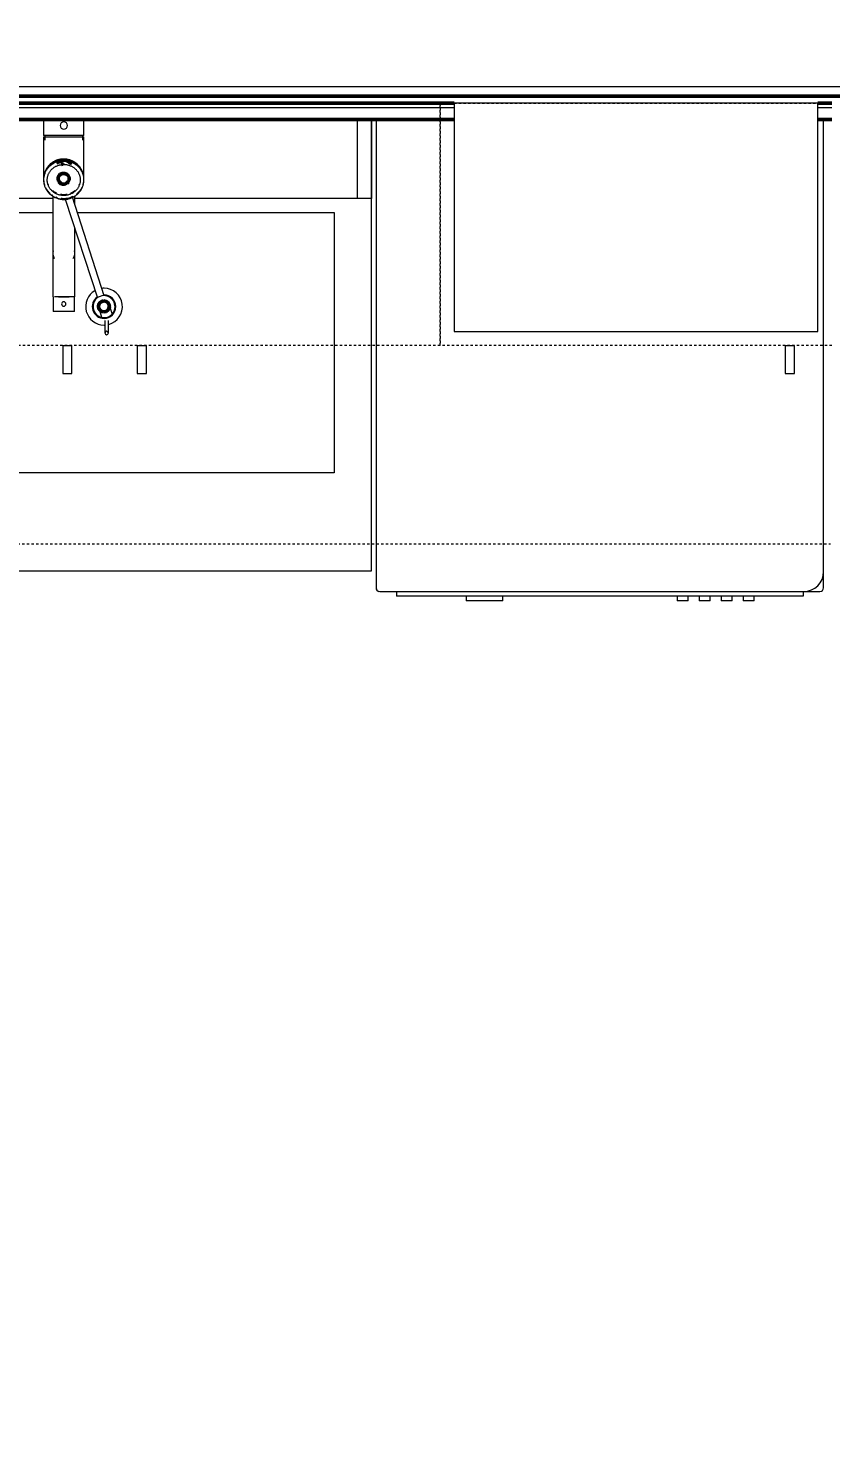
# Model space of a CAD drawing. Header units: inches. Extents: x -4266 to -1814, y 9706 to 12441.
# Drawn here: x -3808.1 to -3765.1, y 10474.6 to 10550.8 of the extents above; entities that cross this region are included whole.
import ezdxf

# ---------------------------------------------------------------- set-up
doc = ezdxf.new("R2010")
doc.units = ezdxf.units.IN
doc.header["$MEASUREMENT"] = 0
doc.linetypes.add('Dash', pattern=[0.25, 0.125, -0.125])
for name, color, linetype, lineweight in [('A-ANNO-DIMS', 211, 'Continuous', 9), ('A-ANNO-DIMS-96', 211, 'Continuous', 9), ('A-GENM-2', 7, 'Continuous', 9), ('A-GENM-3', 250, 'Continuous', 50), ('A-WALL', 113, 'Continuous', 13), ('A-WALL-3', 250, 'Continuous', 50), ('I-WALL-3', 2, 'Continuous', 50), ('P-SANR-FIXT-2', 7, 'Continuous', 9), ('Q-CASE-2', 7, 'Continuous', 9), ('Q-CASE-4', 7, 'Dash', 9), ('Q-CASE-HDLN-1', 7, 'Dash', 9), ('Q-SPCQ-2', 7, 'Continuous', 9)]:
    doc.layers.add(name, color=color, linetype=linetype, lineweight=lineweight)
doc.styles.add('Century Gothic', font='ufonts.com_century-gothic.ttf', dxfattribs={"height": 9})
doc.dimstyles.new('OD__1_16__Tol__', dxfattribs={"dimscale": 12, "dimtxt": 9.397514, "dimasz": 1, "dimexe": 0.75, "dimexo": 0.5, "dimgap": 0.125, "dimtad": 1, "dimdec": 4, "dimrnd": 0.0625, "dimzin": 3, "dimdsep": 46, "dimlunit": 4, "dimtxsty": 'Century Gothic', "dimblk1": 'OBLIQUE', "dimblk2": 'OBLIQUE', "dimsah": 1, "dimcen": 0.09, "dimdle": 0.75, "dimazin": 0, "dimtfac": 1, "dimtdec": 4, "dimtix": 1, "dimtmove": 0, "dimatfit": 3, "dimfxl": 1, "dimtvp": 1, "dimtfill": 1, "dimfrac": 2, "dimtolj": 1, "dimtzin": 0, "dimarcsym": 2})

# ---------------------------------------------------------------- blocks, each defined once
blk = doc.blocks.new('DIMBLOCK6-FLOOR PLAN - 1ST FLOOR')
at = {"layer": 'A-ANNO-DIMS-96'}
for p, q in [((-3829.324, 11540.989), (-3829.324, 10271.308)), ((-3829.324, 10280.308), (-3829.324, 11540.989)), ((-3338.724, 10282.793), (-3338.724, 10271.308)), ((-3338.724, 10280.308), (-3338.724, 10282.793)), ((-3838.324, 10280.308), (-3338.724, 10280.308))]:
    blk.add_line(p, q, dxfattribs=at)
at = {"layer": 'A-ANNO-DIMS-96', "lineweight": 50}
for p, q in [((-3829.324, 10280.308), (-3823.324, 10286.308)), ((-3338.724, 10280.308), (-3332.724, 10286.308)), ((-3829.324, 10280.308), (-3835.324, 10274.308)), ((-3338.724, 10280.308), (-3344.724, 10274.308))]:
    blk.add_line(p, q, dxfattribs=at)
at = {"layer": 'A-ANNO-DIMS-96', "color": 0, "char_height": 9, "attachment_point": 1, "line_spacing_factor": 0.984502, "style": 'Century Gothic', "bg_fill": 3, "box_fill_scale": 1.25, "bg_fill_color": 256, "bg_fill_true_color": 13158600, "bg_fill_transparency": 0}
for s, insert, width in [('40\' - 10 5/8"', (-3618.258, 10293.343), 82.16113), ('490.6', (-3599.761, 10275.576), 37.76906)]:
    blk.add_mtext(s, dxfattribs=dict(at, insert=insert, width=width))
blk = doc.blocks.new('_Oblique')
at = {"color": 0, "linetype": 'ByBlock', "lineweight": -2}
blk.add_line((-0.5, -0.5), (0.5, 0.5), dxfattribs=at)

msp = doc.modelspace()

# ---------------------------------------------------------------- linework, layer by layer
at = {"layer": 'A-WALL'}
for p, q in [((-3486.67374, 10547.6894), (-3822.72374, 10547.6894)), ((-3486.67374, 10547.1894), (-3822.72374, 10547.1894)), ((-3785.28968, 10546.5644), (-3822.72374, 10546.5644)), ((-3765.03968, 10546.5644), (-3765.78968, 10546.5644))]:
    msp.add_line(p, q, dxfattribs=at)
at = {"layer": 'I-WALL-3'}
for p, q in [((-3822.72374, 10545.9394), (-3785.28968, 10545.9394)), ((-3765.78968, 10545.9394), (-3765.03968, 10545.9394))]:
    msp.add_line(p, q, dxfattribs=at)

# ---------------------------------------------------------------- next in the draw order: dimensions: what is measured, and where the dimension line sits
at = {"layer": 'A-ANNO-DIMS'}
dim = msp.add_linear_dim(base=(-3338.72374, 10280.30762), p1=(-3829.32374, 11546.9894), p2=(-3338.72374, 10288.7929), dimstyle='OD__1_16__Tol__', override={"dimpost": '<>\\X', "dimfxl": 1350.461691}, dxfattribs=at)
dim.commit()
dim.dimension.update_dxf_attribs({"geometry": 'DIMBLOCK6-FLOOR PLAN - 1ST FLOOR', "text_midpoint": (-3584.02374, 10280.30762)})

# ---------------------------------------------------------------- next in the draw order: linework, layer by layer
at = {"layer": 'A-GENM-2'}
for p, q in [((-3807.30641, 10545.9394), (-3807.30641, 10545.07366)), ((-3805.14106, 10545.07366), (-3805.14106, 10545.9394)), ((-3805.14106, 10545.07366), (-3807.30641, 10545.07366)), ((-3807.30641, 10544.9955), (-3807.30641, 10542.73172)), ((-3807.30641, 10544.9955), (-3805.14106, 10544.9955)), ((-3807.24736, 10545.07366), (-3807.24736, 10544.83316)), ((-3805.20011, 10544.83316), (-3805.20011, 10545.07366)), ((-3805.14106, 10542.73172), (-3805.14106, 10544.9955)), ((-3806.22374, 10543.56392), (-3806.1881, 10543.56325)), ((-3806.84255, 10541.88728), (-3806.80661, 10541.86449)), ((-3806.81429, 10541.83186), (-3806.81429, 10536.43251)), ((-3806.14266, 10541.65972), (-3804.42226, 10536.36486)), ((-3804.0485, 10536.4886), (-3805.76169, 10541.76125)), ((-3805.63319, 10541.36575), (-3805.63319, 10541.83186)), ((-3805.63319, 10536.43251), (-3805.63319, 10540.09995)), ((-3806.81429, 10538.75692), (-3806.81429, 10537.83979)), ((-3805.63319, 10537.83979), (-3805.63319, 10538.75692)), ((-3806.79417, 10536.43251), (-3806.81429, 10536.43251)), ((-3806.7946, 10536.43251), (-3806.7946, 10535.6451)), ((-3806.64132, 10536.43251), (-3806.72055, 10536.43251)), ((-3806.51901, 10536.43251), (-3806.62869, 10536.43251)), ((-3806.37658, 10536.43251), (-3806.50971, 10536.43251)), ((-3806.50917, 10536.43251), (-3806.37682, 10536.43251)), ((-3805.93776, 10536.43251), (-3806.3716, 10536.43251)), ((-3806.37149, 10536.43251), (-3806.07599, 10536.43251)), ((-3806.07065, 10536.43251), (-3805.9383, 10536.43251)), ((-3805.81878, 10536.43251), (-3805.92846, 10536.43251)), ((-3805.72692, 10536.43251), (-3805.80615, 10536.43251)), ((-3805.63319, 10536.43251), (-3805.7123, 10536.43251)), ((-3805.65287, 10535.6451), (-3805.65287, 10536.43251)), ((-3805.65287, 10535.6451), (-3806.7946, 10535.6451)), ((-3804.18059, 10535.32111), (-3804.31398, 10535.74374)), ((-3803.81574, 10535.90098), (-3803.76383, 10535.91737)), ((-3803.76383, 10535.91737), (-3803.63155, 10535.49822)), ((-3804.02263, 10535.15313), (-3804.02263, 10534.48799)), ((-3803.82578, 10534.48799), (-3803.82578, 10535.15313))]:
    msp.add_line(p, q, dxfattribs=at)
at = {"layer": 'A-GENM-2', "flags": 128}
for points in [[(-3806.22374, 10543.76077), (-3806.26682, 10543.75996), (-3806.30983, 10543.75751), (-3806.35271, 10543.75345), (-3806.39539, 10543.74776), (-3806.4378, 10543.74046), (-3806.47988, 10543.73157), (-3806.52156, 10543.72108), (-3806.56278, 10543.70903), (-3806.60346, 10543.69542), (-3806.64356, 10543.68028), (-3806.68299, 10543.66363), (-3806.72171, 10543.64549), (-3806.75965, 10543.62589), (-3806.79675, 10543.60487), (-3806.83295, 10543.58244), (-3806.86819, 10543.55865), (-3806.90241, 10543.53354), (-3806.93557, 10543.50713), (-3806.9676, 10543.47948), (-3806.99845, 10543.45062), (-3807.02808, 10543.42059), (-3807.05644, 10543.38945), (-3807.08347, 10543.35725), (-3807.10913, 10543.32402), (-3807.13338, 10543.28983), (-3807.15618, 10543.25474), (-3807.17749, 10543.21878), (-3807.19727, 10543.18203), (-3807.2155, 10543.14454), (-3807.23213, 10543.10637), (-3807.24714, 10543.06758), (-3807.2605, 10543.02825), (-3807.2722, 10542.98842), (-3807.2822, 10542.94817), (-3807.29049, 10542.90756), (-3807.29707, 10542.86666), (-3807.30191, 10542.82553), (-3807.305, 10542.78426), (-3807.30635, 10542.74289), (-3807.30641, 10542.73172)], [(-3806.22374, 10543.71939), (-3806.26682, 10543.71858), (-3806.30983, 10543.71613), (-3806.35271, 10543.71206), (-3806.39539, 10543.70638), (-3806.4378, 10543.69908), (-3806.47988, 10543.69018), (-3806.52156, 10543.6797), (-3806.56278, 10543.66764), (-3806.60346, 10543.65404), (-3806.64356, 10543.6389), (-3806.68299, 10543.62224), (-3806.72171, 10543.60411), (-3806.75965, 10543.58451), (-3806.79675, 10543.56348), (-3806.83295, 10543.54106), (-3806.86819, 10543.51727), (-3806.90241, 10543.49216), (-3806.93557, 10543.46575), (-3806.9676, 10543.4381), (-3806.99845, 10543.40924), (-3807.02808, 10543.37921), (-3807.05644, 10543.34807), (-3807.08347, 10543.31587), (-3807.10913, 10543.28264), (-3807.13338, 10543.24845), (-3807.15618, 10543.21335), (-3807.17749, 10543.1774), (-3807.19727, 10543.14065), (-3807.2155, 10543.10316), (-3807.23213, 10543.06499), (-3807.24714, 10543.0262), (-3807.2605, 10542.98686), (-3807.2722, 10542.94704), (-3807.2822, 10542.90678), (-3807.29049, 10542.86618), (-3807.29707, 10542.82528), (-3807.30191, 10542.78415), (-3807.305, 10542.74287), (-3807.30635, 10542.70151), (-3807.30641, 10542.69034)], [(-3806.22374, 10543.8144), (-3806.26703, 10543.81353), (-3806.31026, 10543.81093), (-3806.35335, 10543.80661), (-3806.39623, 10543.80057), (-3806.43883, 10543.79281), (-3806.48109, 10543.78336), (-3806.52294, 10543.77223), (-3806.56431, 10543.75943), (-3806.60514, 10543.74499), (-3806.64535, 10543.72893), (-3806.68489, 10543.71127), (-3806.72369, 10543.69205), (-3806.7617, 10543.67129), (-3806.79884, 10543.64902), (-3806.83506, 10543.62529), (-3806.87031, 10543.60013), (-3806.90452, 10543.57358), (-3806.93764, 10543.54568), (-3806.96962, 10543.51648), (-3807.0004, 10543.48603), (-3807.02994, 10543.45437), (-3807.0582, 10543.42155), (-3807.08512, 10543.38763), (-3807.11066, 10543.35266), (-3807.13478, 10543.31669), (-3807.15744, 10543.27979), (-3807.17861, 10543.24202), (-3807.19825, 10543.20342), (-3807.21634, 10543.16407), (-3807.23283, 10543.12404), (-3807.24772, 10543.08337), (-3807.26096, 10543.04214)], [(-3806.22374, 10543.8144), (-3806.26703, 10543.81353), (-3806.31026, 10543.81093), (-3806.35335, 10543.80661), (-3806.39623, 10543.80057), (-3806.43883, 10543.79281), (-3806.48109, 10543.78336), (-3806.52294, 10543.77223), (-3806.56431, 10543.75943), (-3806.60514, 10543.74499), (-3806.64535, 10543.72893), (-3806.68489, 10543.71127), (-3806.72369, 10543.69205), (-3806.7617, 10543.67129), (-3806.79884, 10543.64902), (-3806.83506, 10543.62529)], [(-3806.22374, 10543.8144), (-3806.26703, 10543.81353), (-3806.31026, 10543.81093), (-3806.35335, 10543.80661), (-3806.39623, 10543.80057), (-3806.43883, 10543.79281), (-3806.48109, 10543.78336), (-3806.52294, 10543.77223), (-3806.56431, 10543.75943), (-3806.60514, 10543.74499), (-3806.64535, 10543.72893), (-3806.68489, 10543.71127), (-3806.72369, 10543.69205), (-3806.7617, 10543.67129), (-3806.79884, 10543.64902), (-3806.83506, 10543.62529)], [(-3806.22374, 10543.8144), (-3806.26703, 10543.81353), (-3806.31026, 10543.81093), (-3806.35335, 10543.80661), (-3806.39623, 10543.80057), (-3806.43883, 10543.79281), (-3806.48109, 10543.78336), (-3806.52294, 10543.77223), (-3806.56431, 10543.75943), (-3806.60514, 10543.74499), (-3806.64535, 10543.72893), (-3806.68489, 10543.71127), (-3806.72369, 10543.69205), (-3806.7617, 10543.67129), (-3806.79884, 10543.64902), (-3806.83506, 10543.62529)], [(-3806.22374, 10543.8144), (-3806.26703, 10543.81353), (-3806.31026, 10543.81093), (-3806.35335, 10543.80661), (-3806.39623, 10543.80057), (-3806.43883, 10543.79281), (-3806.48109, 10543.78336), (-3806.52294, 10543.77223), (-3806.56431, 10543.75943), (-3806.60514, 10543.74499), (-3806.64535, 10543.72893), (-3806.68489, 10543.71127), (-3806.72369, 10543.69205), (-3806.7617, 10543.67129), (-3806.79884, 10543.64902), (-3806.83506, 10543.62529)], [(-3806.22374, 10543.8144), (-3806.26703, 10543.81353), (-3806.31026, 10543.81093), (-3806.35335, 10543.80661), (-3806.39623, 10543.80057), (-3806.43883, 10543.79281), (-3806.48109, 10543.78336), (-3806.52294, 10543.77223), (-3806.56431, 10543.75943), (-3806.60514, 10543.74499), (-3806.64535, 10543.72893), (-3806.68489, 10543.71127), (-3806.72369, 10543.69205), (-3806.7617, 10543.67129), (-3806.79884, 10543.64902), (-3806.83506, 10543.62529)], [(-3805.1924, 10543.06118), (-3805.2064, 10543.10216), (-3805.22203, 10543.14254), (-3805.23926, 10543.18227), (-3805.25807, 10543.22128), (-3805.27842, 10543.2595), (-3805.30028, 10543.29689), (-3805.32362, 10543.33336), (-3805.3484, 10543.36888), (-3805.37458, 10543.40337), (-3805.40211, 10543.43679), (-3805.43097, 10543.46908), (-3805.46109, 10543.5002), (-3805.49243, 10543.53008), (-3805.52494, 10543.55868), (-3805.55857, 10543.58597), (-3805.59326, 10543.61188), (-3805.62896, 10543.63639), (-3805.66562, 10543.65945), (-3805.70316, 10543.68103), (-3805.74154, 10543.70109), (-3805.78069, 10543.7196), (-3805.82055, 10543.73652), (-3805.86105, 10543.75184), (-3805.90214, 10543.76553), (-3805.94374, 10543.77756), (-3805.98578, 10543.78792), (-3806.02821, 10543.79659), (-3806.07095, 10543.80356), (-3806.11393, 10543.80881), (-3806.15709, 10543.81234), (-3806.20036, 10543.81414), (-3806.22374, 10543.8144)], [(-3805.59326, 10543.61188), (-3805.62896, 10543.63639), (-3805.66562, 10543.65945), (-3805.70316, 10543.68103), (-3805.74154, 10543.70109), (-3805.78069, 10543.7196), (-3805.82055, 10543.73652), (-3805.86105, 10543.75184), (-3805.90214, 10543.76553), (-3805.94374, 10543.77756), (-3805.98578, 10543.78792), (-3806.02821, 10543.79659), (-3806.07095, 10543.80356), (-3806.11393, 10543.80881), (-3806.15709, 10543.81234), (-3806.20036, 10543.81414), (-3806.22374, 10543.8144)], [(-3805.59326, 10543.61188), (-3805.62896, 10543.63639), (-3805.66562, 10543.65945), (-3805.70316, 10543.68103), (-3805.74154, 10543.70109), (-3805.78069, 10543.7196), (-3805.82055, 10543.73652), (-3805.86105, 10543.75184), (-3805.90214, 10543.76553), (-3805.94374, 10543.77756), (-3805.98578, 10543.78792), (-3806.02821, 10543.79659), (-3806.07095, 10543.80356), (-3806.11393, 10543.80881), (-3806.15709, 10543.81234), (-3806.20036, 10543.81414), (-3806.22374, 10543.8144)], [(-3805.59326, 10543.61188), (-3805.62896, 10543.63639), (-3805.66562, 10543.65945), (-3805.70316, 10543.68103), (-3805.74154, 10543.70109), (-3805.78069, 10543.7196), (-3805.82055, 10543.73652), (-3805.86105, 10543.75184), (-3805.90214, 10543.76553), (-3805.94374, 10543.77756), (-3805.98578, 10543.78792), (-3806.02821, 10543.79659), (-3806.07095, 10543.80356), (-3806.11393, 10543.80881), (-3806.15709, 10543.81234), (-3806.20036, 10543.81414), (-3806.22374, 10543.8144)], [(-3805.59326, 10543.61188), (-3805.62896, 10543.63639), (-3805.66562, 10543.65945), (-3805.70316, 10543.68103), (-3805.74154, 10543.70109), (-3805.78069, 10543.7196), (-3805.82055, 10543.73652), (-3805.86105, 10543.75184), (-3805.90214, 10543.76553), (-3805.94374, 10543.77756), (-3805.98578, 10543.78792), (-3806.02821, 10543.79659), (-3806.07095, 10543.80356), (-3806.11393, 10543.80881), (-3806.15709, 10543.81234), (-3806.20036, 10543.81414), (-3806.22374, 10543.8144)], [(-3805.59326, 10543.61188), (-3805.62896, 10543.63639), (-3805.66562, 10543.65945), (-3805.70316, 10543.68103), (-3805.74154, 10543.70109), (-3805.78069, 10543.7196), (-3805.82055, 10543.73652), (-3805.86105, 10543.75184), (-3805.90214, 10543.76553), (-3805.94374, 10543.77756), (-3805.98578, 10543.78792), (-3806.02821, 10543.79659), (-3806.07095, 10543.80356), (-3806.11393, 10543.80881), (-3806.15709, 10543.81234), (-3806.20036, 10543.81414), (-3806.22374, 10543.8144)], [(-3805.14106, 10542.73172), (-3805.14193, 10542.7731), (-3805.14456, 10542.81441), (-3805.14893, 10542.85558), (-3805.15503, 10542.89654), (-3805.16287, 10542.93724), (-3805.17241, 10542.97759), (-3805.18365, 10543.01754), (-3805.19656, 10543.05702), (-3805.21113, 10543.09596), (-3805.22733, 10543.1343), (-3805.24513, 10543.17198), (-3805.26449, 10543.20894), (-3805.28539, 10543.24511), (-3805.30779, 10543.28045), (-3805.33166, 10543.31489), (-3805.35694, 10543.34838), (-3805.38361, 10543.38086), (-3805.41161, 10543.4123), (-3805.4409, 10543.44263), (-3805.47143, 10543.47181), (-3805.50315, 10543.49979), (-3805.53601, 10543.52654), (-3805.56995, 10543.552), (-3805.60492, 10543.57615), (-3805.64086, 10543.59895), (-3805.67772, 10543.62036), (-3805.71544, 10543.64034), (-3805.75396, 10543.65888), (-3805.7932, 10543.67593), (-3805.83313, 10543.69148), (-3805.87366, 10543.70551), (-3805.91474, 10543.71798), (-3805.9563, 10543.72889), (-3805.99828, 10543.73822), (-3806.0406, 10543.74595), (-3806.08322, 10543.75207), (-3806.12605, 10543.75658), (-3806.16904, 10543.75946), (-3806.21211, 10543.76071), (-3806.22374, 10543.76077)], [(-3805.14106, 10542.69034), (-3805.14193, 10542.73171), (-3805.14456, 10542.77302), (-3805.14893, 10542.8142), (-3805.15503, 10542.85516), (-3805.16287, 10542.89586), (-3805.17241, 10542.93621), (-3805.18365, 10542.97616), (-3805.19656, 10543.01564), (-3805.21113, 10543.05458), (-3805.22733, 10543.09292), (-3805.24513, 10543.1306), (-3805.26449, 10543.16755), (-3805.28539, 10543.20373), (-3805.30779, 10543.23907), (-3805.33166, 10543.27351), (-3805.35694, 10543.307), (-3805.38361, 10543.33948), (-3805.41161, 10543.37091), (-3805.4409, 10543.40124), (-3805.47143, 10543.43042), (-3805.50315, 10543.45841), (-3805.53601, 10543.48516), (-3805.56995, 10543.51062), (-3805.60492, 10543.53477), (-3805.64086, 10543.55757), (-3805.67772, 10543.57897), (-3805.71544, 10543.59896), (-3805.75396, 10543.61749), (-3805.7932, 10543.63455), (-3805.83313, 10543.6501), (-3805.87366, 10543.66412), (-3805.91474, 10543.6766), (-3805.9563, 10543.68751), (-3805.99828, 10543.69684), (-3806.0406, 10543.70457), (-3806.08322, 10543.71069), (-3806.12605, 10543.71519), (-3806.16904, 10543.71808), (-3806.21211, 10543.71933), (-3806.22374, 10543.71939)], [(-3807.27254, 10543.00041), (-3807.28245, 10542.95826), (-3807.29066, 10542.91574), (-3807.29717, 10542.87293), (-3807.30195, 10542.82989), (-3807.30502, 10542.78669), (-3807.30635, 10542.74341), (-3807.30595, 10542.70011), (-3807.30382, 10542.65685), (-3807.29996, 10542.61372), (-3807.29439, 10542.57078), (-3807.28709, 10542.52809), (-3807.2781, 10542.48573), (-3807.26742, 10542.44377), (-3807.25507, 10542.40226)], [(-3807.27254, 10543.00041), (-3807.28245, 10542.95826), (-3807.29066, 10542.91574), (-3807.29717, 10542.87293), (-3807.30195, 10542.82989), (-3807.30502, 10542.78669), (-3807.30635, 10542.74341), (-3807.30595, 10542.70011), (-3807.30382, 10542.65685), (-3807.29996, 10542.61372), (-3807.29439, 10542.57078), (-3807.28709, 10542.52809), (-3807.2781, 10542.48573), (-3807.26742, 10542.44377), (-3807.25507, 10542.40226)], [(-3807.27254, 10543.00041), (-3807.28245, 10542.95826), (-3807.29066, 10542.91574), (-3807.29717, 10542.87293), (-3807.30195, 10542.82989), (-3807.30502, 10542.78669), (-3807.30635, 10542.74341), (-3807.30595, 10542.70011), (-3807.30382, 10542.65685), (-3807.29996, 10542.61372), (-3807.29439, 10542.57078), (-3807.28709, 10542.52809), (-3807.2781, 10542.48573), (-3807.26742, 10542.44377), (-3807.25507, 10542.40226)], [(-3807.27254, 10543.00041), (-3807.28245, 10542.95826), (-3807.29066, 10542.91574), (-3807.29717, 10542.87293), (-3807.30195, 10542.82989), (-3807.30502, 10542.78669), (-3807.30635, 10542.74341), (-3807.30595, 10542.70011), (-3807.30382, 10542.65685), (-3807.29996, 10542.61372), (-3807.29439, 10542.57078), (-3807.28709, 10542.52809), (-3807.2781, 10542.48573), (-3807.26742, 10542.44377), (-3807.25507, 10542.40226)], [(-3807.27254, 10543.00041), (-3807.28245, 10542.95826), (-3807.29066, 10542.91574), (-3807.29717, 10542.87293), (-3807.30195, 10542.82989), (-3807.30502, 10542.78669), (-3807.30635, 10542.74341), (-3807.30595, 10542.70011), (-3807.30382, 10542.65685), (-3807.29996, 10542.61372), (-3807.29439, 10542.57078), (-3807.28709, 10542.52809), (-3807.2781, 10542.48573), (-3807.26742, 10542.44377), (-3807.25507, 10542.40226)], [(-3807.27254, 10543.00041), (-3807.28245, 10542.95826), (-3807.29066, 10542.91574), (-3807.29717, 10542.87293), (-3807.30195, 10542.82989), (-3807.30502, 10542.78669), (-3807.30635, 10542.74341), (-3807.30595, 10542.70011), (-3807.30382, 10542.65685), (-3807.29996, 10542.61372), (-3807.29439, 10542.57078), (-3807.28709, 10542.52809), (-3807.2781, 10542.48573), (-3807.26742, 10542.44377), (-3807.25507, 10542.40226)], [(-3806.87031, 10543.60013), (-3806.90452, 10543.57358), (-3806.93764, 10543.54568), (-3806.96962, 10543.51648), (-3807.0004, 10543.48603), (-3807.02994, 10543.45437), (-3807.0582, 10543.42155), (-3807.08512, 10543.38763), (-3807.11066, 10543.35266), (-3807.13478, 10543.31669), (-3807.15744, 10543.27979), (-3807.17861, 10543.24202), (-3807.19825, 10543.20342), (-3807.21634, 10543.16407), (-3807.23283, 10543.12404)], [(-3806.87031, 10543.60013), (-3806.90452, 10543.57358), (-3806.93764, 10543.54568), (-3806.96962, 10543.51648), (-3807.0004, 10543.48603), (-3807.02994, 10543.45437), (-3807.0582, 10543.42155), (-3807.08512, 10543.38763), (-3807.11066, 10543.35266), (-3807.13478, 10543.31669), (-3807.15744, 10543.27979), (-3807.17861, 10543.24202), (-3807.19825, 10543.20342), (-3807.21634, 10543.16407), (-3807.23283, 10543.12404)], [(-3806.87031, 10543.60013), (-3806.90452, 10543.57358), (-3806.93764, 10543.54568), (-3806.96962, 10543.51648), (-3807.0004, 10543.48603), (-3807.02994, 10543.45437), (-3807.0582, 10543.42155), (-3807.08512, 10543.38763), (-3807.11066, 10543.35266), (-3807.13478, 10543.31669), (-3807.15744, 10543.27979), (-3807.17861, 10543.24202), (-3807.19825, 10543.20342), (-3807.21634, 10543.16407), (-3807.23283, 10543.12404)], [(-3806.87031, 10543.60013), (-3806.90452, 10543.57358), (-3806.93764, 10543.54568), (-3806.96962, 10543.51648), (-3807.0004, 10543.48603), (-3807.02994, 10543.45437), (-3807.0582, 10543.42155), (-3807.08512, 10543.38763), (-3807.11066, 10543.35266), (-3807.13478, 10543.31669), (-3807.15744, 10543.27979), (-3807.17861, 10543.24202), (-3807.19825, 10543.20342), (-3807.21634, 10543.16407), (-3807.23283, 10543.12404)], [(-3806.87031, 10543.60013), (-3806.90452, 10543.57358), (-3806.93764, 10543.54568), (-3806.96962, 10543.51648), (-3807.0004, 10543.48603), (-3807.02994, 10543.45437), (-3807.0582, 10543.42155), (-3807.08512, 10543.38763), (-3807.11066, 10543.35266), (-3807.13478, 10543.31669), (-3807.15744, 10543.27979), (-3807.17861, 10543.24202), (-3807.19825, 10543.20342), (-3807.21634, 10543.16407), (-3807.23283, 10543.12404)], [(-3807.10956, 10542.69034), (-3807.10886, 10542.72339), (-3807.10677, 10542.75639), (-3807.10328, 10542.78929), (-3807.09839, 10542.82204), (-3807.09213, 10542.85459), (-3807.08449, 10542.88689), (-3807.07549, 10542.91888), (-3807.06514, 10542.95053), (-3807.05345, 10542.98177), (-3807.04044, 10543.01256), (-3807.02613, 10543.04286), (-3807.01054, 10543.07261), (-3806.9937, 10543.10176), (-3806.97562, 10543.13028), (-3806.95633, 10543.15811), (-3806.93587, 10543.18521), (-3806.91426, 10543.21154), (-3806.89154, 10543.23704), (-3806.86774, 10543.26169), (-3806.8429, 10543.28543), (-3806.81705, 10543.30824), (-3806.79024, 10543.33006), (-3806.76251, 10543.35087), (-3806.7339, 10543.37063), (-3806.70445, 10543.3893), (-3806.67422, 10543.40686), (-3806.64325, 10543.42326), (-3806.6116, 10543.4385), (-3806.57931, 10543.45253), (-3806.54643, 10543.46534), (-3806.51302, 10543.4769), (-3806.47914, 10543.48719), (-3806.44483, 10543.49619), (-3806.41016, 10543.50389), (-3806.37519, 10543.51028), (-3806.33996, 10543.51534), (-3806.30454, 10543.51907), (-3806.26899, 10543.52145), (-3806.23336, 10543.52249), (-3806.22374, 10543.52254)], [(-3806.30454, 10543.56045), (-3806.26899, 10543.56284), (-3806.23336, 10543.56387), (-3806.22374, 10543.56392)], [(-3806.22374, 10543.52254), (-3806.1881, 10543.52187), (-3806.15252, 10543.51985), (-3806.11706, 10543.51648), (-3806.08177, 10543.51178), (-3806.04672, 10543.50575), (-3806.01197, 10543.4984), (-3805.97756, 10543.48975), (-3805.94355, 10543.4798), (-3805.91001, 10543.46858), (-3805.87699, 10543.45611), (-3805.84453, 10543.44241), (-3805.8127, 10543.42749), (-3805.78154, 10543.4114), (-3805.75111, 10543.39415), (-3805.72144, 10543.37578), (-3805.6926, 10543.35631), (-3805.66463, 10543.33578), (-3805.63757, 10543.31423), (-3805.61145, 10543.29168), (-3805.58634, 10543.26819), (-3805.56225, 10543.24378), (-3805.53923, 10543.2185), (-3805.51732, 10543.1924), (-3805.49655, 10543.1655), (-3805.47694, 10543.13786), (-3805.45854, 10543.10953), (-3805.44135, 10543.08054), (-3805.42542, 10543.05094), (-3805.41077, 10543.02079), (-3805.39741, 10542.99013), (-3805.38536, 10542.959), (-3805.37464, 10542.92746), (-3805.36528, 10542.89556), (-3805.35727, 10542.86334), (-3805.35063, 10542.83085), (-3805.34538, 10542.79815), (-3805.34151, 10542.76528), (-3805.33904, 10542.7323), (-3805.33796, 10542.69926), (-3805.33791, 10542.69034)], [(-3805.22203, 10543.14254), (-3805.23926, 10543.18227), (-3805.25807, 10543.22128), (-3805.27842, 10543.2595), (-3805.30028, 10543.29689), (-3805.32362, 10543.33336), (-3805.3484, 10543.36888), (-3805.37458, 10543.40337), (-3805.40211, 10543.43679), (-3805.43097, 10543.46908), (-3805.46109, 10543.5002), (-3805.49243, 10543.53008), (-3805.52494, 10543.55868), (-3805.55857, 10543.58597)], [(-3805.22203, 10543.14254), (-3805.23926, 10543.18227), (-3805.25807, 10543.22128), (-3805.27842, 10543.2595), (-3805.30028, 10543.29689), (-3805.32362, 10543.33336), (-3805.3484, 10543.36888), (-3805.37458, 10543.40337), (-3805.40211, 10543.43679), (-3805.43097, 10543.46908), (-3805.46109, 10543.5002), (-3805.49243, 10543.53008), (-3805.52494, 10543.55868), (-3805.55857, 10543.58597)], [(-3805.22203, 10543.14254), (-3805.23926, 10543.18227), (-3805.25807, 10543.22128), (-3805.27842, 10543.2595), (-3805.30028, 10543.29689), (-3805.32362, 10543.33336), (-3805.3484, 10543.36888), (-3805.37458, 10543.40337), (-3805.40211, 10543.43679), (-3805.43097, 10543.46908), (-3805.46109, 10543.5002), (-3805.49243, 10543.53008), (-3805.52494, 10543.55868), (-3805.55857, 10543.58597)], [(-3805.22203, 10543.14254), (-3805.23926, 10543.18227), (-3805.25807, 10543.22128), (-3805.27842, 10543.2595), (-3805.30028, 10543.29689), (-3805.32362, 10543.33336), (-3805.3484, 10543.36888), (-3805.37458, 10543.40337), (-3805.40211, 10543.43679), (-3805.43097, 10543.46908), (-3805.46109, 10543.5002), (-3805.49243, 10543.53008), (-3805.52494, 10543.55868), (-3805.55857, 10543.58597)], [(-3805.22203, 10543.14254), (-3805.23926, 10543.18227), (-3805.25807, 10543.22128), (-3805.27842, 10543.2595), (-3805.30028, 10543.29689), (-3805.32362, 10543.33336), (-3805.3484, 10543.36888), (-3805.37458, 10543.40337), (-3805.40211, 10543.43679), (-3805.43097, 10543.46908), (-3805.46109, 10543.5002), (-3805.49243, 10543.53008), (-3805.52494, 10543.55868), (-3805.55857, 10543.58597)], [(-3805.18651, 10542.4213), (-3805.17493, 10542.46303), (-3805.16503, 10542.50518), (-3805.15681, 10542.5477), (-3805.15031, 10542.59051), (-3805.14552, 10542.63355), (-3805.14246, 10542.67675), (-3805.14112, 10542.72003), (-3805.14152, 10542.76333), (-3805.14365, 10542.80658), (-3805.14751, 10542.84972), (-3805.15309, 10542.89266), (-3805.16038, 10542.93535), (-3805.16937, 10542.97771), (-3805.18005, 10543.01967)], [(-3805.18651, 10542.4213), (-3805.17493, 10542.46303), (-3805.16503, 10542.50518), (-3805.15681, 10542.5477), (-3805.15031, 10542.59051), (-3805.14552, 10542.63355), (-3805.14246, 10542.67675), (-3805.14112, 10542.72003), (-3805.14152, 10542.76333), (-3805.14365, 10542.80658), (-3805.14751, 10542.84972), (-3805.15309, 10542.89266), (-3805.16038, 10542.93535), (-3805.16937, 10542.97771), (-3805.18005, 10543.01967)], [(-3805.18651, 10542.4213), (-3805.17493, 10542.46303), (-3805.16503, 10542.50518), (-3805.15681, 10542.5477), (-3805.15031, 10542.59051), (-3805.14552, 10542.63355), (-3805.14246, 10542.67675), (-3805.14112, 10542.72003), (-3805.14152, 10542.76333), (-3805.14365, 10542.80658), (-3805.14751, 10542.84972), (-3805.15309, 10542.89266), (-3805.16038, 10542.93535), (-3805.16937, 10542.97771), (-3805.18005, 10543.01967)], [(-3805.18651, 10542.4213), (-3805.17493, 10542.46303), (-3805.16503, 10542.50518), (-3805.15681, 10542.5477), (-3805.15031, 10542.59051), (-3805.14552, 10542.63355), (-3805.14246, 10542.67675), (-3805.14112, 10542.72003), (-3805.14152, 10542.76333), (-3805.14365, 10542.80658), (-3805.14751, 10542.84972), (-3805.15309, 10542.89266), (-3805.16038, 10542.93535), (-3805.16937, 10542.97771), (-3805.18005, 10543.01967)], [(-3805.18651, 10542.4213), (-3805.17493, 10542.46303), (-3805.16503, 10542.50518), (-3805.15681, 10542.5477), (-3805.15031, 10542.59051), (-3805.14552, 10542.63355), (-3805.14246, 10542.67675), (-3805.14112, 10542.72003), (-3805.14152, 10542.76333), (-3805.14365, 10542.80658), (-3805.14751, 10542.84972), (-3805.15309, 10542.89266), (-3805.16038, 10542.93535), (-3805.16937, 10542.97771), (-3805.18005, 10543.01967)], [(-3805.18651, 10542.4213), (-3805.17493, 10542.46303), (-3805.16503, 10542.50518), (-3805.15681, 10542.5477), (-3805.15031, 10542.59051), (-3805.14552, 10542.63355), (-3805.14246, 10542.67675), (-3805.14112, 10542.72003), (-3805.14152, 10542.76333), (-3805.14365, 10542.80658), (-3805.14751, 10542.84972), (-3805.15309, 10542.89266), (-3805.16038, 10542.93535), (-3805.16937, 10542.97771), (-3805.18005, 10543.01967)], [(-3807.30641, 10542.73172), (-3807.30554, 10542.69034), (-3807.30291, 10542.64903), (-3807.29855, 10542.60786), (-3807.29244, 10542.56689), (-3807.28461, 10542.5262), (-3807.27506, 10542.48584), (-3807.26382, 10542.4459), (-3807.25091, 10542.40642)], [(-3807.30641, 10542.69034), (-3807.30554, 10542.64896), (-3807.30291, 10542.60765), (-3807.29855, 10542.56648), (-3807.29244, 10542.52551), (-3807.28461, 10542.48482), (-3807.27506, 10542.44446), (-3807.26382, 10542.40451), (-3807.25091, 10542.36504), (-3807.23634, 10542.3261), (-3807.22014, 10542.28776), (-3807.20235, 10542.25008), (-3807.18298, 10542.21312), (-3807.16208, 10542.17694), (-3807.13968, 10542.14161), (-3807.11582, 10542.10717), (-3807.09053, 10542.07368), (-3807.06386, 10542.04119), (-3807.03586, 10542.00976), (-3807.00657, 10541.97943), (-3806.97604, 10541.95025), (-3806.94432, 10541.92226), (-3806.91147, 10541.89552), (-3806.87753, 10541.87005), (-3806.84255, 10541.8459), (-3806.80661, 10541.82311), (-3806.76975, 10541.8017), (-3806.73203, 10541.78171), (-3806.69352, 10541.76318), (-3806.65427, 10541.74612), (-3806.61435, 10541.73057), (-3806.57381, 10541.71655), (-3806.53274, 10541.70407), (-3806.49118, 10541.69316), (-3806.4492, 10541.68384), (-3806.40687, 10541.67611), (-3806.36426, 10541.66998), (-3806.32142, 10541.66548), (-3806.27844, 10541.6626), (-3806.23537, 10541.66134), (-3806.22374, 10541.66128)], [(-3807.20821, 10542.28117), (-3807.18941, 10542.24216), (-3807.16906, 10542.20393), (-3807.1472, 10542.16655), (-3807.12386, 10542.13008), (-3807.09908, 10542.09456), (-3807.0729, 10542.06007), (-3807.04536, 10542.02665), (-3807.01651, 10541.99436), (-3806.98639, 10541.96324), (-3806.95505, 10541.93336), (-3806.92253, 10541.90475), (-3806.88891, 10541.87747), (-3806.85421, 10541.85155), (-3806.81851, 10541.82705), (-3806.78186, 10541.80399), (-3806.74431, 10541.78241), (-3806.70593, 10541.76235), (-3806.66678, 10541.74384), (-3806.62692, 10541.72692), (-3806.58642, 10541.7116), (-3806.54534, 10541.69791), (-3806.50374, 10541.68588), (-3806.46169, 10541.67551), (-3806.41926, 10541.66684), (-3806.37652, 10541.65988), (-3806.33354, 10541.65462), (-3806.29038, 10541.65109), (-3806.24711, 10541.64929), (-3806.22374, 10541.64904)], [(-3807.20821, 10542.28117), (-3807.18941, 10542.24216), (-3807.16906, 10542.20393), (-3807.1472, 10542.16655), (-3807.12386, 10542.13008), (-3807.09908, 10542.09456), (-3807.0729, 10542.06007), (-3807.04536, 10542.02665), (-3807.01651, 10541.99436), (-3806.98639, 10541.96324), (-3806.95505, 10541.93336), (-3806.92253, 10541.90475), (-3806.88891, 10541.87747)], [(-3807.20821, 10542.28117), (-3807.18941, 10542.24216), (-3807.16906, 10542.20393), (-3807.1472, 10542.16655), (-3807.12386, 10542.13008), (-3807.09908, 10542.09456), (-3807.0729, 10542.06007), (-3807.04536, 10542.02665), (-3807.01651, 10541.99436), (-3806.98639, 10541.96324), (-3806.95505, 10541.93336), (-3806.92253, 10541.90475), (-3806.88891, 10541.87747)], [(-3807.20821, 10542.28117), (-3807.18941, 10542.24216), (-3807.16906, 10542.20393), (-3807.1472, 10542.16655), (-3807.12386, 10542.13008), (-3807.09908, 10542.09456), (-3807.0729, 10542.06007), (-3807.04536, 10542.02665), (-3807.01651, 10541.99436), (-3806.98639, 10541.96324), (-3806.95505, 10541.93336), (-3806.92253, 10541.90475), (-3806.88891, 10541.87747)], [(-3807.20821, 10542.28117), (-3807.18941, 10542.24216), (-3807.16906, 10542.20393), (-3807.1472, 10542.16655), (-3807.12386, 10542.13008), (-3807.09908, 10542.09456), (-3807.0729, 10542.06007), (-3807.04536, 10542.02665), (-3807.01651, 10541.99436), (-3806.98639, 10541.96324), (-3806.95505, 10541.93336), (-3806.92253, 10541.90475), (-3806.88891, 10541.87747)], [(-3807.20821, 10542.28117), (-3807.18941, 10542.24216), (-3807.16906, 10542.20393), (-3807.1472, 10542.16655), (-3807.12386, 10542.13008), (-3807.09908, 10542.09456), (-3807.0729, 10542.06007), (-3807.04536, 10542.02665), (-3807.01651, 10541.99436), (-3806.98639, 10541.96324), (-3806.95505, 10541.93336), (-3806.92253, 10541.90475), (-3806.88891, 10541.87747)], [(-3807.16208, 10542.21833), (-3807.13968, 10542.18299), (-3807.11582, 10542.14855), (-3807.09053, 10542.11506), (-3807.06386, 10542.08257), (-3807.03586, 10542.05114), (-3807.00657, 10542.02081), (-3806.97604, 10541.99163), (-3806.94432, 10541.96365)], [(-3806.22374, 10541.85813), (-3806.25937, 10541.85881), (-3806.29495, 10541.86083), (-3806.33041, 10541.86419), (-3806.3657, 10541.86889), (-3806.40075, 10541.87492), (-3806.43551, 10541.88227), (-3806.46992, 10541.89093), (-3806.50392, 10541.90087), (-3806.53746, 10541.91209), (-3806.57049, 10541.92456), (-3806.60294, 10541.93827), (-3806.63478, 10541.95318), (-3806.66593, 10541.96927), (-3806.69637, 10541.98652), (-3806.72603, 10542.0049), (-3806.75487, 10542.02437), (-3806.78284, 10542.04489), (-3806.80991, 10542.06645), (-3806.83602, 10542.08899), (-3806.86114, 10542.11249), (-3806.88522, 10542.13689), (-3806.90824, 10542.16217), (-3806.93015, 10542.18828), (-3806.95093, 10542.21517), (-3806.97053, 10542.24281), (-3806.98894, 10542.27115), (-3807.00612, 10542.30014), (-3807.02205, 10542.32973), (-3807.03671, 10542.35988), (-3807.05007, 10542.39055), (-3807.06211, 10542.42167), (-3807.07283, 10542.45321), (-3807.0822, 10542.48512), (-3807.0902, 10542.51734), (-3807.09684, 10542.54982), (-3807.1021, 10542.58252), (-3807.10596, 10542.61539), (-3807.10844, 10542.64837), (-3807.10951, 10542.68141), (-3807.10956, 10542.69034)], [(-3807.03671, 10542.40126), (-3807.05007, 10542.43193), (-3807.06211, 10542.46305)], [(-3805.33791, 10542.69034), (-3805.33861, 10542.65728), (-3805.34071, 10542.62428), (-3805.3442, 10542.59138), (-3805.34908, 10542.55863), (-3805.35534, 10542.52608), (-3805.36298, 10542.49379), (-3805.37198, 10542.46179), (-3805.38234, 10542.43015), (-3805.39402, 10542.3989), (-3805.40703, 10542.36811), (-3805.42134, 10542.33781), (-3805.43693, 10542.30807), (-3805.45378, 10542.27891), (-3805.47185, 10542.25039), (-3805.49114, 10542.22256), (-3805.5116, 10542.19546), (-3805.53321, 10542.16914), (-3805.55593, 10542.14363), (-3805.57973, 10542.11898), (-3805.60457, 10542.09524), (-3805.63042, 10542.07244), (-3805.65723, 10542.05061), (-3805.68497, 10542.0298), (-3805.71358, 10542.01005), (-3805.74302, 10541.99137), (-3805.77325, 10541.97382), (-3805.80422, 10541.95741), (-3805.83588, 10541.94218), (-3805.86817, 10541.92814), (-3805.90104, 10541.91534), (-3805.93445, 10541.90378), (-3805.96834, 10541.89349), (-3806.00264, 10541.88448), (-3806.03731, 10541.87678), (-3806.07229, 10541.87039), (-3806.10752, 10541.86533), (-3806.14293, 10541.8616), (-3806.17849, 10541.85922), (-3806.21412, 10541.85818), (-3806.22374, 10541.85813)], [(-3806.22374, 10541.66128), (-3806.18066, 10541.6621), (-3806.13764, 10541.66454), (-3806.09476, 10541.66861), (-3806.05208, 10541.6743), (-3806.00967, 10541.68159), (-3805.96759, 10541.69049), (-3805.92591, 10541.70097), (-3805.88469, 10541.71303), (-3805.84401, 10541.72664), (-3805.80392, 10541.74178), (-3805.76448, 10541.75843), (-3805.72576, 10541.77657), (-3805.68782, 10541.79616), (-3805.65073, 10541.81719), (-3805.61453, 10541.83961), (-3805.57929, 10541.8634), (-3805.54506, 10541.88852), (-3805.51191, 10541.91492), (-3805.47988, 10541.94258), (-3805.44902, 10541.97144), (-3805.41939, 10542.00146), (-3805.39104, 10542.0326), (-3805.36401, 10542.06481), (-3805.33834, 10542.09803), (-3805.31409, 10542.13222), (-3805.29129, 10542.16732), (-3805.26998, 10542.20328), (-3805.2502, 10542.24003), (-3805.23198, 10542.27752), (-3805.21535, 10542.31569), (-3805.20033, 10542.35447), (-3805.18697, 10542.39381), (-3805.17528, 10542.43364), (-3805.16527, 10542.47389), (-3805.15698, 10542.5145), (-3805.15041, 10542.5554), (-3805.14557, 10542.59652), (-3805.14247, 10542.6378), (-3805.14112, 10542.67917), (-3805.14106, 10542.69034)], [(-3805.54296, 10541.88986), (-3805.50984, 10541.91776), (-3805.47786, 10541.94696), (-3805.44707, 10541.97741), (-3805.41753, 10542.00907), (-3805.38928, 10542.04189), (-3805.36236, 10542.07581), (-3805.33682, 10542.11078), (-3805.3127, 10542.14675), (-3805.29003, 10542.18365), (-3805.26886, 10542.22142), (-3805.24922, 10542.26002)], [(-3805.54296, 10541.88986), (-3805.50984, 10541.91776), (-3805.47786, 10541.94696), (-3805.44707, 10541.97741), (-3805.41753, 10542.00907), (-3805.38928, 10542.04189), (-3805.36236, 10542.07581), (-3805.33682, 10542.11078), (-3805.3127, 10542.14675), (-3805.29003, 10542.18365), (-3805.26886, 10542.22142), (-3805.24922, 10542.26002)], [(-3805.54296, 10541.88986), (-3805.50984, 10541.91776), (-3805.47786, 10541.94696), (-3805.44707, 10541.97741), (-3805.41753, 10542.00907), (-3805.38928, 10542.04189), (-3805.36236, 10542.07581), (-3805.33682, 10542.11078), (-3805.3127, 10542.14675), (-3805.29003, 10542.18365), (-3805.26886, 10542.22142), (-3805.24922, 10542.26002)], [(-3805.54296, 10541.88986), (-3805.50984, 10541.91776), (-3805.47786, 10541.94696), (-3805.44707, 10541.97741), (-3805.41753, 10542.00907), (-3805.38928, 10542.04189), (-3805.36236, 10542.07581), (-3805.33682, 10542.11078), (-3805.3127, 10542.14675), (-3805.29003, 10542.18365), (-3805.26886, 10542.22142), (-3805.24922, 10542.26002)], [(-3805.54296, 10541.88986), (-3805.50984, 10541.91776), (-3805.47786, 10541.94696), (-3805.44707, 10541.97741), (-3805.41753, 10542.00907), (-3805.38928, 10542.04189), (-3805.36236, 10542.07581), (-3805.33682, 10542.11078), (-3805.3127, 10542.14675), (-3805.29003, 10542.18365), (-3805.26886, 10542.22142), (-3805.24922, 10542.26002)], [(-3805.54296, 10541.88986), (-3805.50984, 10541.91776), (-3805.47786, 10541.94696), (-3805.44707, 10541.97741), (-3805.41753, 10542.00907), (-3805.38928, 10542.04189), (-3805.36236, 10542.07581), (-3805.33682, 10542.11078), (-3805.3127, 10542.14675), (-3805.29003, 10542.18365), (-3805.26886, 10542.22142), (-3805.24922, 10542.26002)], [(-3805.38234, 10542.47153), (-3805.39402, 10542.44029), (-3805.40703, 10542.40949)], [(-3805.18697, 10542.43519), (-3805.17528, 10542.47502), (-3805.16527, 10542.51527), (-3805.15698, 10542.55588), (-3805.15041, 10542.59678), (-3805.14557, 10542.6379), (-3805.14247, 10542.67918), (-3805.14112, 10542.72055), (-3805.14106, 10542.73172)], [(-3806.85421, 10541.85155), (-3806.81851, 10541.82705), (-3806.78186, 10541.80399), (-3806.74431, 10541.78241), (-3806.70593, 10541.76235), (-3806.66678, 10541.74384), (-3806.62692, 10541.72692), (-3806.58642, 10541.7116), (-3806.54534, 10541.69791), (-3806.50374, 10541.68588), (-3806.46169, 10541.67551), (-3806.41926, 10541.66684), (-3806.37652, 10541.65988), (-3806.33354, 10541.65462), (-3806.29038, 10541.65109), (-3806.24711, 10541.64929), (-3806.22374, 10541.64904)], [(-3806.85421, 10541.85155), (-3806.81851, 10541.82705), (-3806.78186, 10541.80399), (-3806.74431, 10541.78241), (-3806.70593, 10541.76235), (-3806.66678, 10541.74384), (-3806.62692, 10541.72692), (-3806.58642, 10541.7116), (-3806.54534, 10541.69791), (-3806.50374, 10541.68588), (-3806.46169, 10541.67551), (-3806.41926, 10541.66684), (-3806.37652, 10541.65988), (-3806.33354, 10541.65462), (-3806.29038, 10541.65109), (-3806.24711, 10541.64929), (-3806.22374, 10541.64904)], [(-3806.85421, 10541.85155), (-3806.81851, 10541.82705), (-3806.78186, 10541.80399), (-3806.74431, 10541.78241), (-3806.70593, 10541.76235), (-3806.66678, 10541.74384), (-3806.62692, 10541.72692), (-3806.58642, 10541.7116), (-3806.54534, 10541.69791), (-3806.50374, 10541.68588), (-3806.46169, 10541.67551), (-3806.41926, 10541.66684), (-3806.37652, 10541.65988), (-3806.33354, 10541.65462), (-3806.29038, 10541.65109), (-3806.24711, 10541.64929), (-3806.22374, 10541.64904)], [(-3806.85421, 10541.85155), (-3806.81851, 10541.82705), (-3806.78186, 10541.80399), (-3806.74431, 10541.78241), (-3806.70593, 10541.76235), (-3806.66678, 10541.74384), (-3806.62692, 10541.72692), (-3806.58642, 10541.7116), (-3806.54534, 10541.69791), (-3806.50374, 10541.68588), (-3806.46169, 10541.67551), (-3806.41926, 10541.66684), (-3806.37652, 10541.65988), (-3806.33354, 10541.65462), (-3806.29038, 10541.65109), (-3806.24711, 10541.64929), (-3806.22374, 10541.64904)], [(-3806.85421, 10541.85155), (-3806.81851, 10541.82705), (-3806.78186, 10541.80399), (-3806.74431, 10541.78241), (-3806.70593, 10541.76235), (-3806.66678, 10541.74384), (-3806.62692, 10541.72692), (-3806.58642, 10541.7116), (-3806.54534, 10541.69791), (-3806.50374, 10541.68588), (-3806.46169, 10541.67551), (-3806.41926, 10541.66684), (-3806.37652, 10541.65988), (-3806.33354, 10541.65462), (-3806.29038, 10541.65109), (-3806.24711, 10541.64929), (-3806.22374, 10541.64904)], [(-3806.61668, 10541.98609), (-3806.63478, 10541.99456), (-3806.66593, 10542.01066), (-3806.69637, 10542.02791), (-3806.72603, 10542.04628), (-3806.75487, 10542.06575), (-3806.78284, 10542.08628), (-3806.80991, 10542.10783)], [(-3806.65427, 10541.78751), (-3806.61435, 10541.77196), (-3806.57381, 10541.75793)], [(-3806.22374, 10541.89952), (-3806.25937, 10541.90019), (-3806.29495, 10541.90221), (-3806.33041, 10541.90557), (-3806.3657, 10541.91028), (-3806.40075, 10541.91631)], [(-3806.36426, 10541.71137), (-3806.32142, 10541.70686), (-3806.27844, 10541.70398), (-3806.23537, 10541.70272), (-3806.22374, 10541.70267)], [(-3806.03731, 10541.91816), (-3806.07229, 10541.91177), (-3806.10752, 10541.90671), (-3806.14293, 10541.90299), (-3806.17849, 10541.9006), (-3806.21412, 10541.89956), (-3806.22374, 10541.89952)], [(-3806.22374, 10541.64904), (-3806.18044, 10541.64991), (-3806.13721, 10541.6525), (-3806.09413, 10541.65683), (-3806.05125, 10541.66287), (-3806.00864, 10541.67062), (-3805.96638, 10541.68007), (-3805.92453, 10541.69121), (-3805.88316, 10541.704), (-3805.84234, 10541.71844), (-3805.80212, 10541.73451), (-3805.76258, 10541.75216), (-3805.72378, 10541.77139), (-3805.68578, 10541.79215), (-3805.64863, 10541.81442), (-3805.61241, 10541.83815), (-3805.57717, 10541.86331)], [(-3806.22374, 10541.64904), (-3806.18044, 10541.64991), (-3806.13721, 10541.6525), (-3806.09413, 10541.65683), (-3806.05125, 10541.66287), (-3806.00864, 10541.67062), (-3805.96638, 10541.68007), (-3805.92453, 10541.69121), (-3805.88316, 10541.704), (-3805.84234, 10541.71844), (-3805.80212, 10541.73451), (-3805.76258, 10541.75216), (-3805.72378, 10541.77139), (-3805.68578, 10541.79215), (-3805.64863, 10541.81442), (-3805.61241, 10541.83815)], [(-3806.22374, 10541.64904), (-3806.18044, 10541.64991), (-3806.13721, 10541.6525), (-3806.09413, 10541.65683), (-3806.05125, 10541.66287), (-3806.00864, 10541.67062), (-3805.96638, 10541.68007), (-3805.92453, 10541.69121), (-3805.88316, 10541.704), (-3805.84234, 10541.71844), (-3805.80212, 10541.73451), (-3805.76258, 10541.75216), (-3805.72378, 10541.77139), (-3805.68578, 10541.79215), (-3805.64863, 10541.81442), (-3805.61241, 10541.83815)], [(-3806.22374, 10541.64904), (-3806.18044, 10541.64991), (-3806.13721, 10541.6525), (-3806.09413, 10541.65683), (-3806.05125, 10541.66287), (-3806.00864, 10541.67062), (-3805.96638, 10541.68007), (-3805.92453, 10541.69121), (-3805.88316, 10541.704), (-3805.84234, 10541.71844), (-3805.80212, 10541.73451), (-3805.76258, 10541.75216), (-3805.72378, 10541.77139), (-3805.68578, 10541.79215), (-3805.64863, 10541.81442), (-3805.61241, 10541.83815)], [(-3806.22374, 10541.64904), (-3806.18044, 10541.64991), (-3806.13721, 10541.6525), (-3806.09413, 10541.65683), (-3806.05125, 10541.66287), (-3806.00864, 10541.67062), (-3805.96638, 10541.68007), (-3805.92453, 10541.69121), (-3805.88316, 10541.704), (-3805.84234, 10541.71844), (-3805.80212, 10541.73451), (-3805.76258, 10541.75216), (-3805.72378, 10541.77139), (-3805.68578, 10541.79215), (-3805.64863, 10541.81442), (-3805.61241, 10541.83815)], [(-3806.22374, 10541.64904), (-3806.18044, 10541.64991), (-3806.13721, 10541.6525), (-3806.09413, 10541.65683), (-3806.05125, 10541.66287), (-3806.00864, 10541.67062), (-3805.96638, 10541.68007), (-3805.92453, 10541.69121), (-3805.88316, 10541.704), (-3805.84234, 10541.71844), (-3805.80212, 10541.73451), (-3805.76258, 10541.75216), (-3805.72378, 10541.77139), (-3805.68578, 10541.79215), (-3805.64863, 10541.81442), (-3805.61241, 10541.83815)], [(-3806.22374, 10541.70267), (-3806.18066, 10541.70348), (-3806.13764, 10541.70592), (-3806.09476, 10541.70999), (-3806.05208, 10541.71568), (-3806.00967, 10541.72298)], [(-3805.96759, 10541.73187), (-3805.92591, 10541.74236), (-3805.88469, 10541.75441), (-3805.84401, 10541.76802), (-3805.80392, 10541.78316), (-3805.76448, 10541.79981), (-3805.72576, 10541.81795)], [(-3805.63042, 10542.11382), (-3805.65723, 10542.09199), (-3805.68497, 10542.07119), (-3805.71358, 10542.05143), (-3805.74302, 10542.03276), (-3805.77325, 10542.0152), (-3805.80422, 10541.99879), (-3805.83588, 10541.98356), (-3805.86817, 10541.96952)], [(-3805.54506, 10541.9299), (-3805.51191, 10541.9563), (-3805.47988, 10541.98396), (-3805.44902, 10542.01282)]]:
    msp.add_lwpolyline(points, dxfattribs=at)
at = {"layer": 'A-GENM-2'}
for centre, radius, start, end in [((-3806.22374, 10545.61015), 0.19685, 90, 270), ((-3806.22374, 10545.61015), 0.19685, 270, 90), ((-3806.22374, 10542.73172), 1.08268, 90, 125.1857747), ((-3806.22374, 10542.73172), 1.08268, 55.3366853, 90), ((-3806.22374, 10542.73172), 1.08268, 165, 195), ((-3806.22374, 10542.73172), 1.08268, 127.5889399, 160.8475783), ((-3806.22374, 10542.73172), 1.08268, 19.3547508, 52.4110601), ((-3806.22374, 10542.73172), 1.08268, 345, 15), ((-3806.22374, 10542.73172), 1.08268, 204.556362, 232.4110601), ((-3806.22374, 10542.73172), 1.08268, 307.5889399, 336.3624966), ((-3806.22374, 10542.73172), 1.08268, 235.3366853, 270), ((-3806.22374, 10542.73172), 1.08268, 270, 305.1857747), ((-3804.06427, 10535.90009), 0.98425, 90, 96.8708945), ((-3804.06427, 10535.90009), 0.98425, 285, 90), ((-3806.22374, 10536.04228), 0.11811, 90, 270), ((-3806.22374, 10536.04228), 0.11811, 270, 90), ((-3804.06427, 10535.90009), 0.98425, 120, 270), ((-3804.06427, 10535.90009), 0.62992, 125.7262222, 270), ((-3804.06427, 10535.90009), 0.59055, 90, 258.6397061), ((-3804.06427, 10535.90009), 0.62992, 270, 90), ((-3804.06427, 10535.90009), 0.59055, 317.1165352, 90), ((-3804.06427, 10535.90009), 0.59055, 258.6397061, 270), ((-3804.06427, 10535.90009), 0.59055, 270, 317.1165352), ((-3804.06427, 10535.90009), 0.98425, 270, 273.6245605)]:
    msp.add_arc(centre, radius, start, end, dxfattribs=at)
for centre, major_axis, ratio, start_param, end_param in [((-3806.22374, 10538.75692), (-0.59055, 0), 0.90630779, 6.02138592, 6.80678408), ((-3806.22374, 10538.75692), (-0.59055, 0), 0.90630779, 2.61799388, 3.40339204), ((-3803.92421, 10534.48799), (-0.09843, 0), 0.98480775, 4.71238898, 7.85398163), ((-3803.92421, 10534.48799), (-0.09843, 0), 0.98480775, 1.57079633, 4.71238898)]:
    msp.add_ellipse(centre, major_axis=major_axis, ratio=ratio, start_param=start_param, end_param=end_param, dxfattribs=at)
at = {"layer": 'A-GENM-3'}
for centre, start, end in [((-3806.23129, 10542.75566), 125.031882, 305.031882), ((-3806.23129, 10542.75566), 305.031882, 125.031882), ((-3804.07146, 10535.91218), 90, 270), ((-3804.07146, 10535.91218), 270, 90)]:
    msp.add_arc(centre, 0.29528, start, end, dxfattribs=at)
for points in [[(-3806.29521, 10543.75318), (-3806.42561, 10543.68615), (-3806.52892, 10543.63008), (-3806.60515, 10543.58498)], [(-3806.22374, 10543.75541), (-3806.23566, 10543.75554), (-3806.25951, 10543.7553), (-3806.28331, 10543.75405), (-3806.29521, 10543.75318)], [(-3806.15226, 10543.75318), (-3806.16416, 10543.75405), (-3806.18797, 10543.7553), (-3806.21181, 10543.75554), (-3806.22374, 10543.75541)], [(-3805.79379, 10543.55546), (-3805.87222, 10543.60474), (-3805.99171, 10543.67064), (-3806.15226, 10543.75318)], [(-3806.36464, 10543.52738), (-3806.3212, 10543.53983), (-3806.27423, 10543.55371), (-3806.22374, 10543.56902)]]:
    msp.add_open_spline(points, degree=3, dxfattribs=at)
at = {"layer": 'A-WALL-3'}
for p, q in [((-3716.92779, 10547.1894), (-3822.72374, 10547.1894)), ((-3822.72374, 10546.8144), (-3785.28968, 10546.8144)), ((-3765.78968, 10546.8144), (-3765.03968, 10546.8144))]:
    msp.add_line(p, q, dxfattribs=at)
at = {"layer": 'P-SANR-FIXT-2'}
for p, q in [((-3806.81097, 10541.69265), (-3822.72374, 10541.69265)), ((-3789.72374, 10541.69265), (-3805.63319, 10541.69265)), ((-3789.72374, 10521.73684), (-3789.72374, 10541.69265)), ((-3820.72374, 10540.9394), (-3806.80856, 10540.9394)), ((-3805.50171, 10540.9394), (-3791.72374, 10540.9394)), ((-3791.72374, 10540.9394), (-3791.72374, 10526.98358)), ((-3791.72374, 10526.98358), (-3820.72374, 10526.98358)), ((-3822.72374, 10521.73684), (-3789.72374, 10521.73684))]:
    msp.add_line(p, q, dxfattribs=at)
at = {"layer": 'Q-CASE-2'}
for p, q in [((-3765.78968, 10546.8144), (-3785.28968, 10546.8144)), ((-3785.28968, 10546.8144), (-3785.28968, 10534.5644)), ((-3765.78968, 10534.5644), (-3765.78968, 10546.8144)), ((-3790.47374, 10541.69265), (-3790.47374, 10545.9394)), ((-3789.72374, 10545.9394), (-3789.72374, 10541.69265)), ((-3789.72374, 10541.69265), (-3789.72374, 10545.9394)), ((-3785.28968, 10534.5644), (-3765.78968, 10534.5644)), ((-3806.27813, 10533.8144), (-3805.78968, 10533.8144)), ((-3806.27813, 10533.8144), (-3806.27813, 10532.31514)), ((-3805.78968, 10532.31514), (-3805.78968, 10533.8144)), ((-3802.27813, 10533.8144), (-3801.78968, 10533.8144)), ((-3802.27813, 10533.8144), (-3802.27813, 10532.31514)), ((-3801.78968, 10532.31514), (-3801.78968, 10533.8144)), ((-3767.52813, 10533.8144), (-3767.03968, 10533.8144)), ((-3767.52813, 10533.8144), (-3767.52813, 10532.31514)), ((-3767.03968, 10532.31514), (-3767.03968, 10533.8144)), ((-3806.27813, 10532.31514), (-3805.78968, 10532.31514)), ((-3802.27813, 10532.31514), (-3801.78968, 10532.31514)), ((-3767.52813, 10532.31514), (-3767.03968, 10532.31514))]:
    msp.add_line(p, q, dxfattribs=at)
at = {"layer": 'Q-CASE-4'}
for p, q in [((-3822.03968, 10546.8144), (-3786.03968, 10546.8144)), ((-3786.03968, 10533.8144), (-3786.03968, 10546.8144)), ((-3786.03968, 10546.8144), (-3765.03968, 10546.8144)), ((-3786.03968, 10546.8144), (-3786.03968, 10533.8144)), ((-3786.03968, 10533.8144), (-3822.03968, 10533.8144)), ((-3765.03968, 10533.8144), (-3786.03968, 10533.8144))]:
    msp.add_line(p, q, dxfattribs=at)
at = {"layer": 'Q-CASE-HDLN-1'}
msp.add_line((-3823.19874, 10523.1894), (-3765.09874, 10523.1894), dxfattribs=at)
at = {"layer": 'Q-SPCQ-2'}
for p, q in [((-3789.47374, 10545.9394), (-3789.47374, 10520.82375)), ((-3765.47374, 10521.69875), (-3765.47374, 10545.9394)), ((-3765.47374, 10520.82375), (-3765.47374, 10521.69875)), ((-3789.27689, 10520.6269), (-3766.54559, 10520.6269)), ((-3788.38079, 10520.58509), (-3788.38079, 10520.3769)), ((-3766.56667, 10520.3769), (-3788.38079, 10520.3769)), ((-3784.64969, 10520.3769), (-3784.64969, 10520.1269)), ((-3783.66544, 10520.1269), (-3784.64969, 10520.1269)), ((-3782.68119, 10520.1269), (-3783.66544, 10520.1269)), ((-3782.68119, 10520.1269), (-3782.68119, 10520.3769)), ((-3773.3237, 10520.3769), (-3773.3237, 10520.1269)), ((-3772.73315, 10520.1269), (-3773.3237, 10520.1269)), ((-3772.73315, 10520.1269), (-3772.73315, 10520.3769)), ((-3772.1426, 10520.3769), (-3772.1426, 10520.1269)), ((-3771.55205, 10520.1269), (-3772.1426, 10520.1269)), ((-3771.55205, 10520.1269), (-3771.55205, 10520.3769)), ((-3770.9615, 10520.3769), (-3770.9615, 10520.1269)), ((-3770.37095, 10520.1269), (-3770.9615, 10520.1269)), ((-3770.37095, 10520.1269), (-3770.37095, 10520.3769)), ((-3769.78039, 10520.3769), (-3769.78039, 10520.1269)), ((-3769.18984, 10520.1269), (-3769.78039, 10520.1269)), ((-3769.18984, 10520.1269), (-3769.18984, 10520.3769)), ((-3766.56667, 10520.58509), (-3766.56667, 10520.3769)), ((-3766.54559, 10520.6269), (-3765.67059, 10520.6269))]:
    msp.add_line(p, q, dxfattribs=at)
for centre, radius, start, end in [((-3766.54559, 10521.69875), 1.07185, 270, 0), ((-3789.27689, 10520.82375), 0.19685, 180, 270), ((-3789.27689, 10520.82375), 0.19685, 180, 255), ((-3765.67059, 10520.82375), 0.19685, 270, 0)]:
    msp.add_arc(centre, radius, start, end, dxfattribs=at)

doc.saveas('drawing.dxf')
